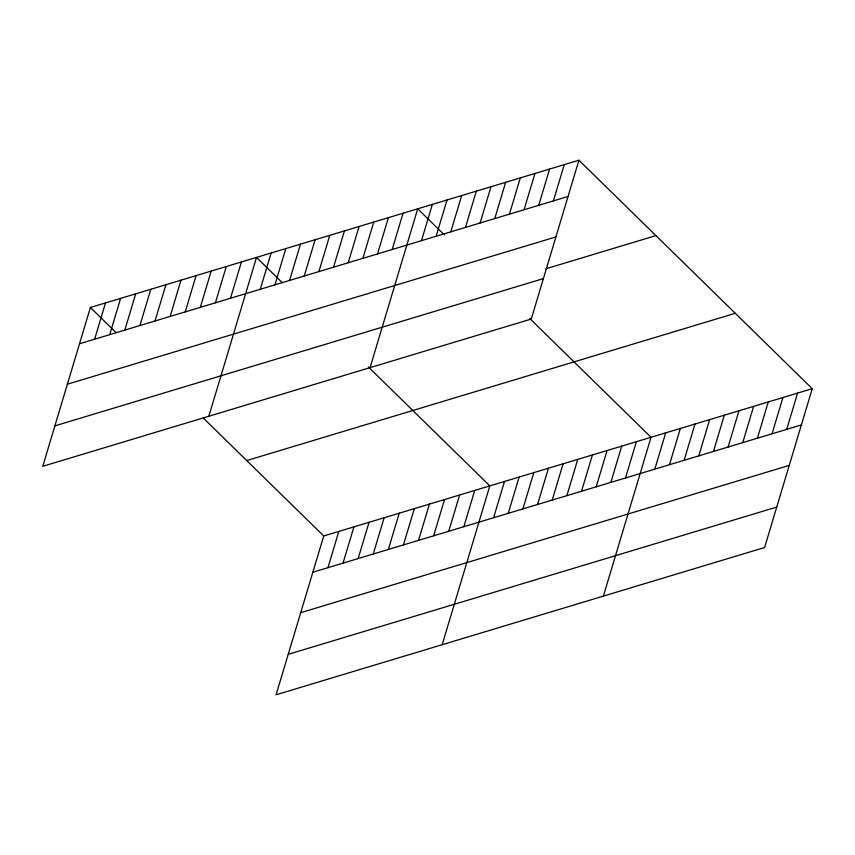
<?xml version="1.0" encoding="UTF-8"?>
<svg xmlns="http://www.w3.org/2000/svg" width="855" height="855" viewBox="0 0 855 855"><rect width="100%" height="100%" fill="white"/><g stroke="black" fill="none" stroke-linecap="round" stroke-linejoin="round"><path stroke-width="1.28" d="M578.92 160.216L90.395 307.49L42.75 466.317L531.276 319.033L578.92 160.216L812.25 388.683L764.605 547.51L276.079 694.784L323.724 535.967L812.25 388.683M94.616 339.211L105.496 302.937M109.718 334.658L120.598 298.384M124.819 330.105L135.699 293.842M139.921 325.552L150.801 289.289M155.012 320.999L165.902 284.736M170.113 316.457L180.993 280.184M185.214 311.904L196.094 275.631M200.316 307.351L211.196 271.078M215.417 302.798L226.297 266.525M230.519 298.245L241.399 261.972M208.844 416.235L256.5 257.419L282.161 282.556M260.273 289.268L271.153 253.005M274.925 284.854L285.805 248.581M289.578 280.44L300.468 244.167M304.241 276.015L315.121 239.742M318.894 271.601L329.774 235.328M333.546 267.177L344.437 230.914M348.209 262.763L359.089 226.489M362.862 258.349L373.742 222.076M377.515 253.924L388.394 217.651M392.178 249.51L403.058 213.237M370.065 367.639L417.71 208.823L444.29 234.847M421.483 240.672L432.363 204.398M327.946 567.677L338.826 531.415M436.136 236.258L447.026 199.985M343.037 563.124L353.927 526.862M450.799 231.833L461.679 195.56M358.138 558.582L369.029 522.309M465.451 227.419L476.331 191.146M373.24 554.029L384.119 517.756M480.104 222.995L490.994 186.721M388.341 549.476L399.221 513.203M494.767 218.581L505.647 182.307M403.442 544.924L414.322 508.65M509.42 214.156L520.3 177.893M418.544 540.371L429.424 504.097M524.072 209.742L534.952 173.469M433.645 535.818L444.525 499.544M538.736 205.328L549.615 169.055M448.736 531.265L459.627 494.992M553.388 200.904L564.268 164.63M463.838 526.712L474.728 490.439M442.174 644.713L489.819 485.886L368.441 367.03M493.591 517.745L504.482 481.472M508.255 513.321L519.135 477.047M522.907 508.907L533.787 472.633M537.56 504.482L548.45 468.219M552.223 500.068L563.103 463.795M566.876 495.654L577.756 459.381M581.528 491.23L592.408 454.956M596.192 486.816L607.071 450.542M610.844 482.391L621.724 446.128M625.497 477.977L636.377 441.704M603.384 596.106L651.04 437.29L529.651 318.423M654.812 469.139L665.692 432.865M669.465 464.725L680.345 428.451M684.118 460.3L695.008 424.027M698.781 455.886L709.661 419.613M713.433 451.461L724.313 415.199M728.086 447.047L738.966 410.774M742.749 442.634L753.629 406.36M757.402 438.209L768.282 401.935M772.054 433.795L782.934 397.522M786.718 429.37L797.597 393.108M79.515 343.763L568.041 196.49M67.385 384.205L555.91 236.931M546.003 268.748L655.924 235.606M54.88 425.876L543.406 278.591M246.732 460.567L735.257 313.293M312.845 572.23L801.37 424.956M300.714 612.672L789.24 465.398M288.21 654.342L776.735 507.068M90.395 307.49L116.066 332.627M203.287 418.031L323.724 535.967"/></g></svg>
